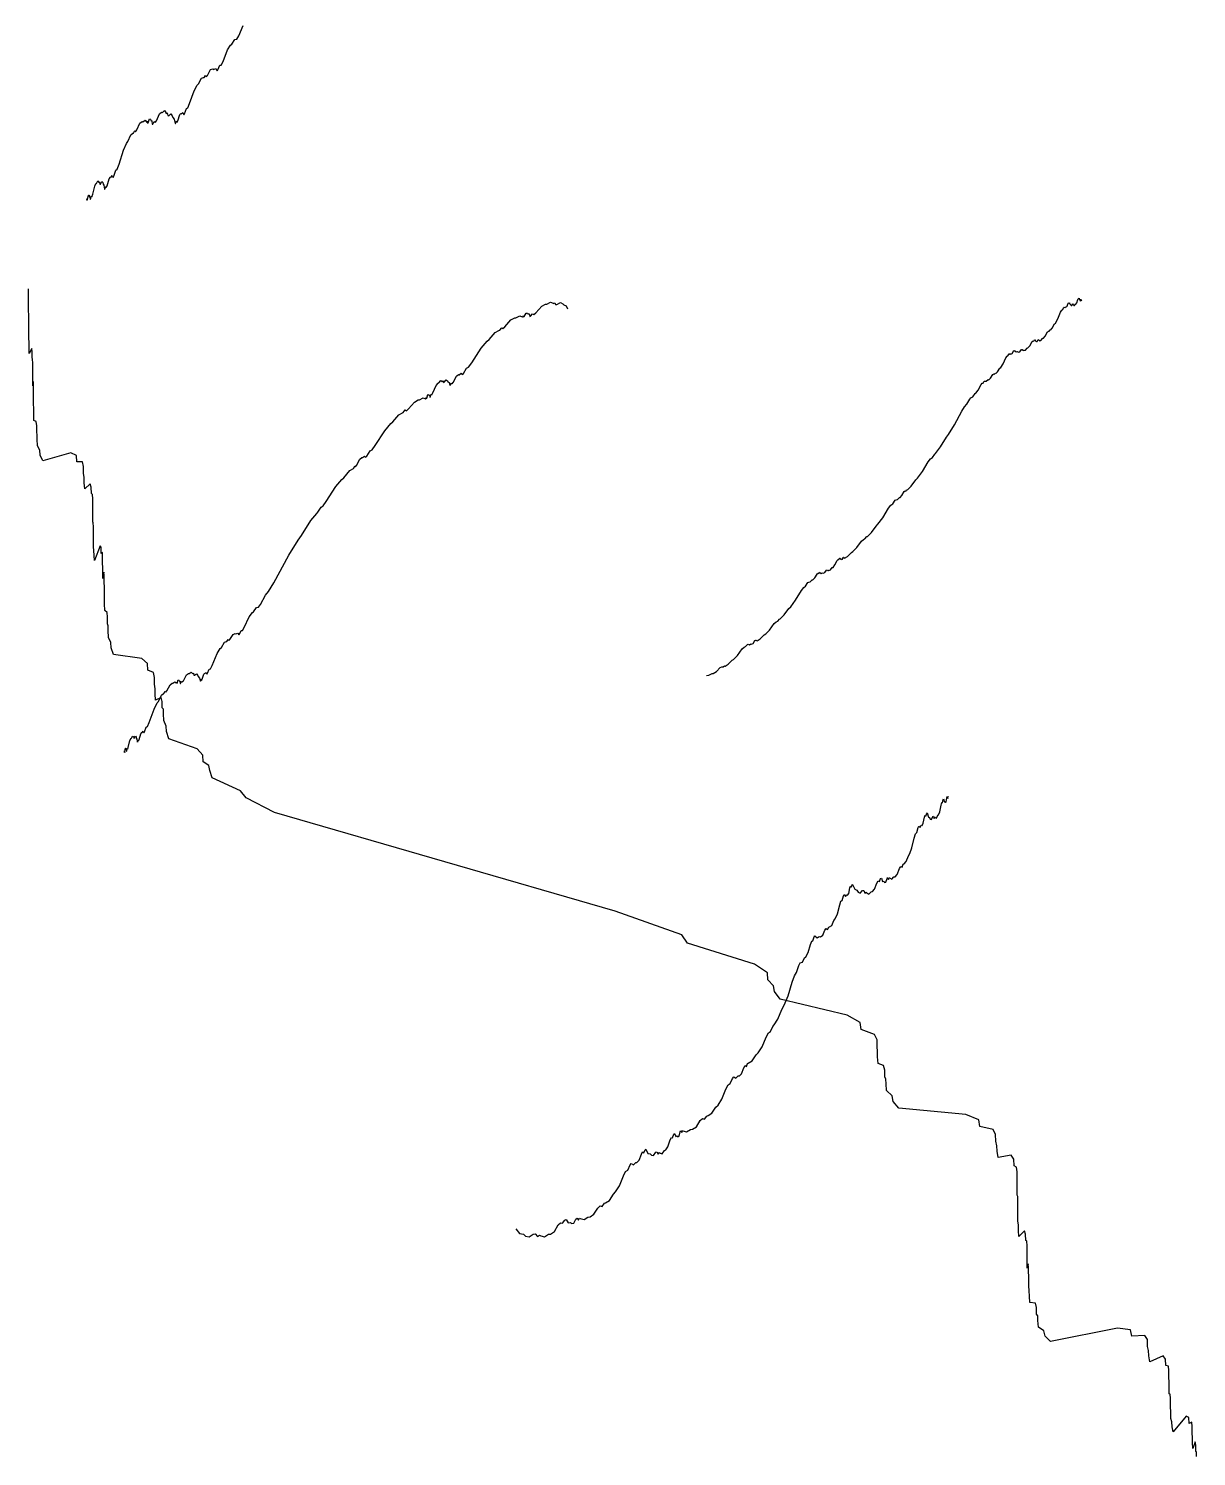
# Model space of a CAD drawing. Header units: metres. Extents: x 0 to 1, y 0 to 1.
# Drawn here: x 0.0195 to 0.199, y 0.2811 to 0.5005 of the extents above; entities that cross this region are included whole.
import ezdxf

# ---------------------------------------------------------------- set-up
doc = ezdxf.new("R2010")
doc.units = ezdxf.units.M

msp = doc.modelspace()

# ---------------------------------------------------------------- linework, layer by layer
at = {"layer": '2', "color": 0}
for p, q in [((0.051818, 0.499428), (0.052497, 0.501015)), ((0.050741, 0.498135), (0.051207, 0.498883)), ((0.051207, 0.498883), (0.051526, 0.498927)), ((0.051526, 0.498927), (0.051818, 0.499428)), ((0.049396, 0.495505), (0.050074, 0.49726)), ((0.050074, 0.49726), (0.05054, 0.497996)), ((0.05054, 0.497996), (0.050741, 0.498135)), ((0.047023, 0.493338), (0.047489, 0.494235)), ((0.047489, 0.494235), (0.047809, 0.494382)), ((0.047809, 0.494382), (0.047946, 0.494269)), ((0.047946, 0.494269), (0.048266, 0.494428)), ((0.048266, 0.494428), (0.048486, 0.494068)), ((0.048486, 0.494068), (0.048612, 0.494194)), ((0.048612, 0.494194), (0.048904, 0.494909)), ((0.048904, 0.494909), (0.049104, 0.494932)), ((0.049104, 0.494932), (0.049396, 0.495505)), ((0.044946, 0.490959), (0.045412, 0.491831)), ((0.045412, 0.491831), (0.045613, 0.492029)), ((0.045613, 0.492029), (0.046078, 0.492913)), ((0.046078, 0.492913), (0.046398, 0.49305)), ((0.046398, 0.49305), (0.046485, 0.493018)), ((0.046485, 0.493018), (0.046685, 0.493364)), ((0.046685, 0.493364), (0.046823, 0.493134)), ((0.046823, 0.493134), (0.047023, 0.493338)), ((0.044268, 0.489006), (0.044946, 0.490959)), ((0.039153, 0.486367), (0.039619, 0.487441)), ((0.039619, 0.487441), (0.039939, 0.487709)), ((0.039939, 0.487709), (0.040076, 0.487648)), ((0.040076, 0.487648), (0.040396, 0.487928)), ((0.040396, 0.487928), (0.040616, 0.487651)), ((0.040616, 0.487651), (0.040675, 0.487507)), ((0.040675, 0.487507), (0.040813, 0.487594)), ((0.040813, 0.487594), (0.040907, 0.487185)), ((0.041045, 0.48713), (0.041365, 0.487423)), ((0.041365, 0.487423), (0.041585, 0.487156)), ((0.042441, 0.486348), (0.042733, 0.487316)), ((0.042733, 0.487316), (0.042933, 0.487513)), ((0.042933, 0.487513), (0.04302, 0.487421)), ((0.04302, 0.487421), (0.04322, 0.487628)), ((0.04322, 0.487628), (0.043358, 0.487302)), ((0.043358, 0.487302), (0.043483, 0.487465)), ((0.043483, 0.487465), (0.043775, 0.488266)), ((0.043775, 0.488266), (0.043976, 0.488347)), ((0.043976, 0.488347), (0.044268, 0.489006)), ((0.036167, 0.484964), (0.036633, 0.486022)), ((0.036633, 0.486022), (0.036953, 0.48628)), ((0.036953, 0.48628), (0.03709, 0.486214)), ((0.03709, 0.486214), (0.03741, 0.486483)), ((0.03741, 0.486483), (0.03763, 0.486199)), ((0.03763, 0.486199), (0.037667, 0.48611)), ((0.037667, 0.48611), (0.037753, 0.486324)), ((0.037753, 0.486324), (0.037812, 0.486003)), ((0.037812, 0.486003), (0.037899, 0.486075)), ((0.037899, 0.486075), (0.038099, 0.486666)), ((0.038099, 0.486666), (0.038237, 0.486602)), ((0.038237, 0.486602), (0.038296, 0.486398)), ((0.038296, 0.486398), (0.038434, 0.486346)), ((0.038434, 0.486346), (0.038528, 0.485842)), ((0.038528, 0.485842), (0.038614, 0.485842)), ((0.038614, 0.485842), (0.038815, 0.486265)), ((0.038815, 0.486265), (0.038953, 0.486086)), ((0.038953, 0.486086), (0.039153, 0.486367)), ((0.040907, 0.487185), (0.041045, 0.48713)), ((0.041585, 0.487156), (0.041679, 0.486864)), ((0.041679, 0.486864), (0.041899, 0.486609)), ((0.041899, 0.486609), (0.042049, 0.485964)), ((0.042049, 0.485964), (0.042104, 0.485945)), ((0.042104, 0.485945), (0.042229, 0.486322)), ((0.042229, 0.486322), (0.042315, 0.486113)), ((0.042315, 0.486113), (0.042441, 0.486348)), ((0.03409, 0.481868), (0.034556, 0.482901)), ((0.034556, 0.482901), (0.034756, 0.483169)), ((0.034756, 0.483169), (0.035222, 0.484213)), ((0.035222, 0.484213), (0.035542, 0.484461)), ((0.035542, 0.484461), (0.035628, 0.484458)), ((0.035628, 0.484458), (0.035829, 0.484874)), ((0.035829, 0.484874), (0.035966, 0.484691)), ((0.035966, 0.484691), (0.036167, 0.484964)), ((0.033412, 0.479681), (0.03409, 0.481868)), ((0.032627, 0.47787), (0.032919, 0.478772)), ((0.032919, 0.478772), (0.03312, 0.478922)), ((0.03312, 0.478922), (0.033412, 0.479681)), ((0.029378, 0.475071), (0.02967, 0.476339)), ((0.02967, 0.476339), (0.029871, 0.476741)), ((0.029871, 0.476741), (0.029957, 0.476737)), ((0.029957, 0.476737), (0.030157, 0.47715)), ((0.030157, 0.47715), (0.030295, 0.476965)), ((0.030295, 0.476965), (0.030332, 0.476845)), ((0.030332, 0.476845), (0.030418, 0.476989)), ((0.030418, 0.476989), (0.030478, 0.476619)), ((0.030478, 0.476619), (0.030564, 0.476621)), ((0.030564, 0.476621), (0.030764, 0.477048)), ((0.030764, 0.477048), (0.030902, 0.476872)), ((0.030902, 0.476872), (0.030961, 0.47662)), ((0.030961, 0.47662), (0.031099, 0.476456)), ((0.031099, 0.476456), (0.031193, 0.475874)), ((0.031247, 0.475874), (0.031373, 0.476294)), ((0.031373, 0.476294), (0.031459, 0.476114)), ((0.031459, 0.476114), (0.031585, 0.476393)), ((0.031585, 0.476393), (0.031877, 0.477462)), ((0.031877, 0.477462), (0.032077, 0.477728)), ((0.032077, 0.477728), (0.032164, 0.477665)), ((0.032164, 0.477665), (0.032364, 0.477942)), ((0.032364, 0.477942), (0.032502, 0.477664)), ((0.032502, 0.477664), (0.032627, 0.47787)), ((0.028424, 0.474269), (0.028447, 0.474195)), ((0.028447, 0.474195), (0.028501, 0.474446)), ((0.028501, 0.474446), (0.028538, 0.474149)), ((0.028538, 0.474149), (0.028592, 0.474258)), ((0.028592, 0.474258), (0.028718, 0.474931)), ((0.028718, 0.474931), (0.028804, 0.474925)), ((0.028804, 0.474925), (0.028841, 0.474746)), ((0.028841, 0.474746), (0.028927, 0.474752)), ((0.028927, 0.474752), (0.028987, 0.474287)), ((0.028987, 0.474287), (0.029041, 0.474323)), ((0.029041, 0.474323), (0.029166, 0.474829)), ((0.029166, 0.474829), (0.029253, 0.474707)), ((0.029253, 0.474707), (0.029378, 0.475071)), ((0.031193, 0.475874), (0.031247, 0.475874)), ((0.01951, 0.459521), (0.01951, 0.460565)), ((0.019513, 0.458769), (0.01951, 0.459521)), ((0.019513, 0.457953), (0.019513, 0.458769)), ((0.180594, 0.458399), (0.180764, 0.45893)), ((0.180764, 0.45893), (0.18083, 0.459018)), ((0.18083, 0.459018), (0.180884, 0.458948)), ((0.180884, 0.458948), (0.18095, 0.459107)), ((0.18095, 0.459107), (0.180976, 0.459049)), ((0.180976, 0.459049), (0.18102, 0.458849)), ((0.18102, 0.458849), (0.181073, 0.458846)), ((0.181073, 0.458846), (0.181094, 0.458724)), ((0.181094, 0.458724), (0.181148, 0.458721)), ((0.181148, 0.458721), (0.181214, 0.458962)), ((0.181214, 0.458962), (0.18124, 0.458936)), ((0.18124, 0.458936), (0.181261, 0.458775)), ((0.181261, 0.458775), (0.181287, 0.45882)), ((0.181287, 0.45882), (0.181297, 0.458718)), ((0.019516, 0.456955), (0.019513, 0.457953)), ((0.019546, 0.456766), (0.019516, 0.456955)), ((0.019552, 0.45606), (0.019546, 0.456766)), ((0.095667, 0.456283), (0.095976, 0.456816)), ((0.095976, 0.456816), (0.096171, 0.456805)), ((0.096171, 0.456805), (0.096237, 0.456701)), ((0.096237, 0.456701), (0.096433, 0.456679)), ((0.096433, 0.456679), (0.096556, 0.456318)), ((0.09666, 0.456349), (0.09697, 0.456726)), ((0.09697, 0.456726), (0.097165, 0.456616)), ((0.097165, 0.456616), (0.097474, 0.456869)), ((0.097474, 0.456869), (0.098392, 0.457903)), ((0.098392, 0.457903), (0.09897, 0.458208)), ((0.09897, 0.458208), (0.099165, 0.458211)), ((0.099165, 0.458211), (0.099743, 0.458505)), ((0.099743, 0.458505), (0.100107, 0.458343)), ((0.100107, 0.458343), (0.100173, 0.458288)), ((0.100173, 0.458288), (0.100369, 0.45841)), ((0.100369, 0.45841), (0.100492, 0.45814)), ((0.100492, 0.45814), (0.100687, 0.458138)), ((0.100687, 0.458138), (0.101265, 0.458419)), ((0.101265, 0.458419), (0.101629, 0.458249)), ((0.101629, 0.458249), (0.101752, 0.458091)), ((0.101752, 0.458091), (0.102117, 0.45791)), ((0.102117, 0.45791), (0.102347, 0.457449)), ((0.177682, 0.455924), (0.178119, 0.456964)), ((0.178119, 0.456964), (0.178289, 0.457249)), ((0.178289, 0.457249), (0.178427, 0.45734)), ((0.178427, 0.45734), (0.178597, 0.457697)), ((0.178597, 0.457697), (0.178663, 0.457716)), ((0.178663, 0.457716), (0.178775, 0.457645)), ((0.178775, 0.457645), (0.178912, 0.457803)), ((0.178912, 0.457803), (0.178966, 0.457744)), ((0.178966, 0.457744), (0.179104, 0.457901)), ((0.179104, 0.457901), (0.179274, 0.45834)), ((0.179274, 0.45834), (0.179341, 0.458391)), ((0.179341, 0.458391), (0.179394, 0.458292)), ((0.179394, 0.458292), (0.179461, 0.458415)), ((0.179461, 0.458415), (0.179486, 0.458343)), ((0.179486, 0.458343), (0.179577, 0.458137)), ((0.179577, 0.458137), (0.179688, 0.458128)), ((0.179688, 0.458128), (0.179732, 0.458004)), ((0.179732, 0.458004), (0.179843, 0.457994)), ((0.179843, 0.457994), (0.179981, 0.458227)), ((0.179981, 0.458227), (0.180035, 0.458198)), ((0.180035, 0.458198), (0.180078, 0.458034)), ((0.180078, 0.458034), (0.180132, 0.458077)), ((0.180132, 0.458077), (0.180153, 0.457973)), ((0.180153, 0.457973), (0.180264, 0.457963)), ((0.180264, 0.457963), (0.180402, 0.458196)), ((0.180402, 0.458196), (0.180456, 0.458166)), ((0.180456, 0.458166), (0.180594, 0.458399)), ((0.019552, 0.455053), (0.019552, 0.45606)), ((0.019558, 0.454746), (0.019552, 0.455053)), ((0.019559, 0.454017), (0.019558, 0.454746)), ((0.091909, 0.454177), (0.092219, 0.454559)), ((0.092219, 0.454559), (0.092414, 0.454452)), ((0.092414, 0.454452), (0.092723, 0.454711)), ((0.092723, 0.454711), (0.093641, 0.455763)), ((0.093641, 0.455763), (0.094219, 0.456078)), ((0.094219, 0.456078), (0.094414, 0.456085)), ((0.094414, 0.456085), (0.094992, 0.45639)), ((0.094992, 0.45639), (0.095356, 0.456235)), ((0.095356, 0.456235), (0.095392, 0.456209)), ((0.095392, 0.456209), (0.095496, 0.456416)), ((0.095496, 0.456416), (0.095562, 0.456199)), ((0.095562, 0.456199), (0.095667, 0.456283)), ((0.096556, 0.456318), (0.09666, 0.456349)), ((0.176551, 0.454184), (0.176837, 0.454507)), ((0.176837, 0.454507), (0.177191, 0.45515)), ((0.177191, 0.45515), (0.177329, 0.455281)), ((0.177329, 0.455281), (0.177682, 0.455924)), ((0.019562, 0.452979), (0.019559, 0.454017)), ((0.019592, 0.452309), (0.019562, 0.452979)), ((0.019598, 0.451509), (0.019592, 0.452309)), ((0.089083, 0.451416), (0.09, 0.452491)), ((0.09, 0.452491), (0.090309, 0.452755)), ((0.090309, 0.452755), (0.091226, 0.45382)), ((0.091226, 0.45382), (0.091805, 0.454144)), ((0.091805, 0.454144), (0.091909, 0.454177)), ((0.173382, 0.45178), (0.173735, 0.452425)), ((0.173735, 0.452425), (0.173873, 0.452556)), ((0.173873, 0.452556), (0.173984, 0.452522)), ((0.173984, 0.452522), (0.174122, 0.452725)), ((0.174122, 0.452725), (0.174176, 0.452684)), ((0.174176, 0.452684), (0.174266, 0.452512)), ((0.174266, 0.452512), (0.174378, 0.452545)), ((0.174378, 0.452545), (0.174421, 0.452438)), ((0.174421, 0.452438), (0.174533, 0.45247)), ((0.174533, 0.45247), (0.17467, 0.452755)), ((0.17467, 0.452755), (0.174724, 0.452746)), ((0.174724, 0.452746), (0.174768, 0.452598)), ((0.174768, 0.452598), (0.174821, 0.452661)), ((0.174821, 0.452661), (0.174842, 0.452566)), ((0.174842, 0.452566), (0.175074, 0.452629)), ((0.175074, 0.452629), (0.17536, 0.452952)), ((0.17536, 0.452952), (0.175471, 0.452958)), ((0.175471, 0.452958), (0.175757, 0.453281)), ((0.175757, 0.453281), (0.176111, 0.453926)), ((0.176111, 0.453926), (0.176248, 0.454057)), ((0.176248, 0.454057), (0.17636, 0.454022)), ((0.17636, 0.454022), (0.176498, 0.454225)), ((0.176498, 0.454225), (0.176551, 0.454184)), ((0.019628, 0.450592), (0.019598, 0.451509)), ((0.019989, 0.451382), (0.019628, 0.450592)), ((0.020059, 0.450868), (0.019989, 0.451382)), ((0.020065, 0.449877), (0.020059, 0.450868)), ((0.087628, 0.449159), (0.089083, 0.451416)), ((0.169279, 0.449009), (0.169715, 0.449943)), ((0.169715, 0.449943), (0.169886, 0.450187)), ((0.169886, 0.450187), (0.170023, 0.450245)), ((0.170023, 0.450245), (0.170194, 0.450561)), ((0.170194, 0.450561), (0.17026, 0.450564)), ((0.17026, 0.450564), (0.170372, 0.450466)), ((0.170372, 0.450466), (0.170509, 0.45059)), ((0.170509, 0.45059), (0.170563, 0.450518)), ((0.170563, 0.450518), (0.170701, 0.450641)), ((0.170701, 0.450641), (0.170871, 0.451039)), ((0.170871, 0.451039), (0.170937, 0.451074)), ((0.170937, 0.451074), (0.170991, 0.450962)), ((0.170991, 0.450962), (0.171057, 0.451069)), ((0.171057, 0.451069), (0.171083, 0.450991)), ((0.171083, 0.450991), (0.171271, 0.450844)), ((0.171271, 0.450844), (0.171502, 0.450909)), ((0.171502, 0.450909), (0.171592, 0.450814)), ((0.171592, 0.450814), (0.171824, 0.450878)), ((0.171824, 0.450878), (0.17211, 0.451203)), ((0.17211, 0.451203), (0.172221, 0.451209)), ((0.172221, 0.451209), (0.172312, 0.451074)), ((0.172312, 0.451074), (0.172423, 0.451152)), ((0.172423, 0.451152), (0.172467, 0.451063)), ((0.172467, 0.451063), (0.172698, 0.451127)), ((0.172698, 0.451127), (0.172984, 0.45145)), ((0.172984, 0.45145), (0.173096, 0.451457)), ((0.173096, 0.451457), (0.173382, 0.45178)), ((0.020136, 0.449762), (0.020065, 0.449877)), ((0.02015, 0.449071), (0.020136, 0.449762)), ((0.020151, 0.448032), (0.02015, 0.449071)), ((0.020157, 0.447352), (0.020151, 0.448032)), ((0.086336, 0.447554), (0.086827, 0.448343)), ((0.086827, 0.448343), (0.087137, 0.448493)), ((0.087137, 0.448493), (0.087628, 0.449159)), ((0.168148, 0.447543), (0.168434, 0.447796)), ((0.168434, 0.447796), (0.168788, 0.448354)), ((0.168788, 0.448354), (0.168925, 0.448451)), ((0.168925, 0.448451), (0.169279, 0.449009)), ((0.020158, 0.446549), (0.020157, 0.447352)), ((0.020164, 0.445623), (0.020158, 0.446549)), ((0.020234, 0.446288), (0.020164, 0.445623)), ((0.020248, 0.44575), (0.020234, 0.446288)), ((0.02025, 0.444756), (0.020248, 0.44575)), ((0.081659, 0.444535), (0.08215, 0.445679)), ((0.08215, 0.445679), (0.08246, 0.446054)), ((0.08246, 0.446054), (0.082564, 0.44608)), ((0.082564, 0.44608), (0.082874, 0.446444)), ((0.082874, 0.446444), (0.083069, 0.446326)), ((0.083069, 0.446326), (0.083105, 0.446279)), ((0.083105, 0.446279), (0.083209, 0.446425)), ((0.083209, 0.446425), (0.083275, 0.446169)), ((0.083275, 0.446169), (0.083379, 0.446191)), ((0.083379, 0.446191), (0.083689, 0.446541)), ((0.083689, 0.446541), (0.083884, 0.446415)), ((0.083884, 0.446415), (0.08395, 0.446272)), ((0.08395, 0.446272), (0.084145, 0.446135)), ((0.084145, 0.446135), (0.084268, 0.445702)), ((0.084268, 0.445702), (0.084324, 0.445723)), ((0.084324, 0.445723), (0.08449, 0.446069)), ((0.08449, 0.446069), (0.084595, 0.44594)), ((0.084595, 0.44594), (0.08476, 0.446163)), ((0.08476, 0.446163), (0.085252, 0.447109)), ((0.085252, 0.447109), (0.085561, 0.447358)), ((0.085561, 0.447358), (0.085666, 0.447342)), ((0.085666, 0.447342), (0.085975, 0.447581)), ((0.085975, 0.447581), (0.08617, 0.447384)), ((0.08617, 0.447384), (0.086336, 0.447554)), ((0.165458, 0.444992), (0.165894, 0.445833)), ((0.165894, 0.445833), (0.166065, 0.446041)), ((0.166065, 0.446041), (0.166202, 0.446069)), ((0.166202, 0.446069), (0.166373, 0.446349)), ((0.166373, 0.446349), (0.166439, 0.446338)), ((0.166439, 0.446338), (0.166671, 0.446345)), ((0.166671, 0.446345), (0.166957, 0.446599)), ((0.166957, 0.446599), (0.167068, 0.446578)), ((0.167068, 0.446578), (0.167354, 0.446832)), ((0.167354, 0.446832), (0.167707, 0.447391)), ((0.167707, 0.447391), (0.167845, 0.447488)), ((0.167845, 0.447488), (0.167957, 0.447427)), ((0.167957, 0.447427), (0.168095, 0.447597)), ((0.168095, 0.447597), (0.168148, 0.447543)), ((0.020263, 0.444617), (0.02025, 0.444756)), ((0.020266, 0.443921), (0.020263, 0.444617)), ((0.020269, 0.442877), (0.020266, 0.443921)), ((0.078809, 0.443148), (0.079387, 0.443472)), ((0.079387, 0.443472), (0.079582, 0.443482)), ((0.079582, 0.443482), (0.080161, 0.443796)), ((0.080161, 0.443796), (0.080525, 0.443646)), ((0.080525, 0.443646), (0.080544, 0.443624)), ((0.080544, 0.443624), (0.0806, 0.443844)), ((0.0806, 0.443844), (0.080635, 0.443635)), ((0.080635, 0.443635), (0.080691, 0.443732)), ((0.080691, 0.443732), (0.080857, 0.444302)), ((0.080857, 0.444302), (0.080961, 0.444314)), ((0.080961, 0.444314), (0.080997, 0.444218)), ((0.080997, 0.444218), (0.081101, 0.44422)), ((0.081101, 0.44422), (0.081167, 0.443874)), ((0.081167, 0.443874), (0.081223, 0.443917)), ((0.081223, 0.443917), (0.081389, 0.444331)), ((0.081389, 0.444331), (0.081493, 0.444244)), ((0.081493, 0.444244), (0.081659, 0.444535)), ((0.16372, 0.442831), (0.164157, 0.443591)), ((0.164157, 0.443591), (0.164327, 0.443767)), ((0.164327, 0.443767), (0.164613, 0.443959)), ((0.164613, 0.443959), (0.164967, 0.444442)), ((0.164967, 0.444442), (0.165104, 0.44451)), ((0.165104, 0.44451), (0.165458, 0.444992)), ((0.020299, 0.442129), (0.020269, 0.442877)), ((0.020305, 0.441313), (0.020299, 0.442129)), ((0.020334, 0.440319), (0.020305, 0.441313)), ((0.075478, 0.44009), (0.076395, 0.441169)), ((0.076395, 0.441169), (0.076973, 0.441502)), ((0.076973, 0.441502), (0.077078, 0.441536)), ((0.077078, 0.441536), (0.077387, 0.441923)), ((0.077387, 0.441923), (0.077582, 0.441819)), ((0.077582, 0.441819), (0.077892, 0.442083)), ((0.077892, 0.442083), (0.078809, 0.443148)), ((0.16181, 0.439656), (0.16293, 0.441728)), ((0.16293, 0.441728), (0.163367, 0.442415)), ((0.163367, 0.442415), (0.16372, 0.442831)), ((0.020695, 0.440168), (0.020334, 0.440319)), ((0.020766, 0.43947), (0.020695, 0.440168)), ((0.020772, 0.438463), (0.020766, 0.43947)), ((0.074251, 0.438733), (0.075168, 0.439822)), ((0.075168, 0.439822), (0.075478, 0.44009)), ((0.160904, 0.438178), (0.16181, 0.439656)), ((0.020843, 0.438164), (0.020772, 0.438463)), ((0.020857, 0.437437), (0.020843, 0.438164)), ((0.020887, 0.436402), (0.020857, 0.437437)), ((0.072797, 0.436455), (0.074251, 0.438733)), ((0.159644, 0.436243), (0.16055, 0.437722)), ((0.16055, 0.437722), (0.160904, 0.438178)), ((0.021248, 0.435771), (0.020887, 0.436402)), ((0.021319, 0.434979), (0.021248, 0.435771)), ((0.02168, 0.434101), (0.021319, 0.434979)), ((0.026027, 0.435361), (0.02168, 0.434101)), ((0.02688, 0.43494), (0.026027, 0.435361)), ((0.026951, 0.433956), (0.02688, 0.43494)), ((0.07042, 0.434369), (0.07073, 0.434622)), ((0.07073, 0.434622), (0.070834, 0.434608)), ((0.070834, 0.434608), (0.071144, 0.434851)), ((0.071144, 0.434851), (0.071339, 0.434657)), ((0.071339, 0.434657), (0.071505, 0.43483)), ((0.071505, 0.43483), (0.071996, 0.435627)), ((0.071996, 0.435627), (0.072306, 0.435781)), ((0.072306, 0.435781), (0.072797, 0.436455)), ((0.158133, 0.434402), (0.158419, 0.434631)), ((0.158419, 0.434631), (0.158772, 0.435159)), ((0.158772, 0.435159), (0.15891, 0.435245)), ((0.15891, 0.435245), (0.159644, 0.436243)), ((0.027805, 0.433934), (0.026951, 0.433956)), ((0.027973, 0.433261), (0.027805, 0.433934)), ((0.027978, 0.432224), (0.027973, 0.433261)), ((0.067942, 0.431518), (0.068859, 0.432607)), ((0.068859, 0.432607), (0.069437, 0.432947)), ((0.069437, 0.432947), (0.069493, 0.432968)), ((0.069493, 0.432968), (0.069659, 0.433317)), ((0.069659, 0.433317), (0.069763, 0.43319)), ((0.069763, 0.43319), (0.069929, 0.433416)), ((0.069929, 0.433416), (0.07042, 0.434369)), ((0.156139, 0.431467), (0.156873, 0.432466)), ((0.156873, 0.432466), (0.15778, 0.433945)), ((0.15778, 0.433945), (0.158133, 0.434402)), ((0.028049, 0.43155), (0.027978, 0.432224)), ((0.028063, 0.43075), (0.028049, 0.43155)), ((0.028134, 0.429831), (0.028063, 0.43075)), ((0.028988, 0.430588), (0.028134, 0.429831)), ((0.029156, 0.430068), (0.028988, 0.430588)), ((0.06526, 0.42785), (0.066715, 0.430146)), ((0.066715, 0.430146), (0.067632, 0.431246)), ((0.067632, 0.431246), (0.067942, 0.431518)), ((0.154526, 0.429589), (0.15512, 0.430199)), ((0.15512, 0.430199), (0.155853, 0.431198)), ((0.155853, 0.431198), (0.156139, 0.431467)), ((0.029169, 0.429076), (0.029156, 0.430068)), ((0.029337, 0.428955), (0.029169, 0.429076)), ((0.02937, 0.428263), (0.029337, 0.428955)), ((0.029371, 0.427219), (0.02937, 0.428263)), ((0.152325, 0.427518), (0.152679, 0.428047)), ((0.152679, 0.428047), (0.152817, 0.428133)), ((0.152817, 0.428133), (0.153048, 0.428174)), ((0.153048, 0.428174), (0.153334, 0.42847)), ((0.153334, 0.42847), (0.153446, 0.428466)), ((0.153446, 0.428466), (0.153732, 0.428761)), ((0.153732, 0.428761), (0.154085, 0.429372)), ((0.154085, 0.429372), (0.154223, 0.42949)), ((0.154223, 0.42949), (0.154334, 0.429445)), ((0.154334, 0.429445), (0.154472, 0.429635)), ((0.154472, 0.429635), (0.154526, 0.429589)), ((0.029376, 0.426478), (0.029371, 0.427219)), ((0.029378, 0.425664), (0.029376, 0.426478)), ((0.062886, 0.424927), (0.063803, 0.426036)), ((0.063803, 0.426036), (0.063969, 0.426211)), ((0.063969, 0.426211), (0.06446, 0.427013)), ((0.06446, 0.427013), (0.064769, 0.427171)), ((0.064769, 0.427171), (0.06526, 0.42785)), ((0.15078, 0.425352), (0.151686, 0.426832)), ((0.151686, 0.426832), (0.152039, 0.427289)), ((0.152039, 0.427289), (0.152325, 0.427518)), ((0.029383, 0.424677), (0.029378, 0.425664)), ((0.029454, 0.424611), (0.029383, 0.424677)), ((0.029468, 0.423929), (0.029454, 0.424611)), ((0.029469, 0.422924), (0.029468, 0.423929)), ((0.061431, 0.422618), (0.062886, 0.424927)), ((0.149026, 0.423084), (0.14976, 0.424084)), ((0.14976, 0.424084), (0.150046, 0.424353)), ((0.150046, 0.424353), (0.15078, 0.425352)), ((0.029483, 0.422641), (0.029469, 0.422924)), ((0.029486, 0.421917), (0.029483, 0.422641)), ((0.029492, 0.42089), (0.029486, 0.421917)), ((0.059485, 0.419615), (0.06094, 0.421935)), ((0.06094, 0.421935), (0.061431, 0.422618)), ((0.146784, 0.42077), (0.147517, 0.421771)), ((0.147517, 0.421771), (0.147803, 0.42204)), ((0.147803, 0.42204), (0.148035, 0.422119)), ((0.148035, 0.422119), (0.148321, 0.42246)), ((0.148321, 0.42246), (0.148432, 0.422473)), ((0.148432, 0.422473), (0.149026, 0.423084)), ((0.029563, 0.420343), (0.029492, 0.42089)), ((0.029577, 0.419568), (0.029563, 0.420343)), ((0.029648, 0.418775), (0.029577, 0.419568)), ((0.030501, 0.421055), (0.029648, 0.418775)), ((0.030669, 0.420835), (0.030501, 0.421055)), ((0.030683, 0.419868), (0.030669, 0.420835)), ((0.030851, 0.420046), (0.030683, 0.419868)), ((0.030884, 0.419412), (0.030851, 0.420046)), ((0.030885, 0.418376), (0.030884, 0.419412)), ((0.057178, 0.415384), (0.059485, 0.419615)), ((0.144026, 0.418946), (0.144164, 0.419172)), ((0.144164, 0.419172), (0.144217, 0.41914)), ((0.144574, 0.418986), (0.144712, 0.419294)), ((0.144712, 0.419294), (0.144766, 0.419293)), ((0.144766, 0.419293), (0.144809, 0.419153)), ((0.144809, 0.419153), (0.144863, 0.419225)), ((0.144863, 0.419225), (0.144884, 0.419133)), ((0.144884, 0.419133), (0.145364, 0.41943)), ((0.145364, 0.41943), (0.145958, 0.420041)), ((0.145958, 0.420041), (0.14619, 0.420159)), ((0.14619, 0.420159), (0.146784, 0.42077)), ((0.030899, 0.417719), (0.030885, 0.418376)), ((0.030901, 0.416922), (0.030899, 0.417719)), ((0.031083, 0.416977), (0.030915, 0.416019)), ((0.031116, 0.416497), (0.031083, 0.416977)), ((0.140933, 0.416787), (0.141071, 0.416977)), ((0.141071, 0.416977), (0.141125, 0.416931)), ((0.141866, 0.416942), (0.142152, 0.417314)), ((0.142152, 0.417314), (0.142263, 0.417339)), ((0.142263, 0.417339), (0.142353, 0.417219)), ((0.142353, 0.417219), (0.142465, 0.417316)), ((0.142465, 0.417316), (0.142508, 0.417234)), ((0.142508, 0.417234), (0.14274, 0.417336)), ((0.14274, 0.417336), (0.143026, 0.417708)), ((0.143026, 0.417708), (0.143137, 0.417733)), ((0.143137, 0.417733), (0.143423, 0.418104)), ((0.143423, 0.418104), (0.143777, 0.418807)), ((0.143777, 0.418807), (0.143914, 0.418962)), ((0.143914, 0.418962), (0.144026, 0.418946)), ((0.144217, 0.41914), (0.144308, 0.418984)), ((0.144308, 0.418984), (0.144419, 0.419035)), ((0.144419, 0.419035), (0.144463, 0.418935)), ((0.144463, 0.418935), (0.144574, 0.418986)), ((0.030915, 0.416019), (0.030901, 0.416922)), ((0.031119, 0.415508), (0.031116, 0.416497)), ((0.031152, 0.415427), (0.031119, 0.415508)), ((0.031158, 0.414742), (0.031152, 0.415427)), ((0.056399, 0.414052), (0.057178, 0.415384)), ((0.138639, 0.414629), (0.138925, 0.414859)), ((0.138925, 0.414859), (0.139278, 0.415388)), ((0.139278, 0.415388), (0.139416, 0.415474)), ((0.139416, 0.415474), (0.139647, 0.415515)), ((0.139647, 0.415515), (0.139933, 0.415812)), ((0.139933, 0.415812), (0.140045, 0.415807)), ((0.140045, 0.415807), (0.140331, 0.416103)), ((0.140331, 0.416103), (0.140684, 0.416714)), ((0.140684, 0.416714), (0.140822, 0.416832)), ((0.140822, 0.416832), (0.140933, 0.416787)), ((0.141125, 0.416931), (0.141312, 0.416816)), ((0.141312, 0.416816), (0.141544, 0.416919)), ((0.141544, 0.416919), (0.141634, 0.416839)), ((0.141634, 0.416839), (0.141866, 0.416942)), ((0.031161, 0.413697), (0.031158, 0.414742)), ((0.03119, 0.412936), (0.031161, 0.413697)), ((0.031196, 0.412118), (0.03119, 0.412936)), ((0.055129, 0.412026), (0.055908, 0.413482)), ((0.055908, 0.413482), (0.056399, 0.414052)), ((0.136645, 0.411692), (0.137379, 0.412692)), ((0.137379, 0.412692), (0.138285, 0.414172)), ((0.138285, 0.414172), (0.138639, 0.414629)), ((0.031226, 0.411111), (0.031196, 0.412118)), ((0.031587, 0.410808), (0.031226, 0.411111)), ((0.031658, 0.41008), (0.031587, 0.410808)), ((0.053408, 0.41011), (0.053899, 0.410779)), ((0.053899, 0.410779), (0.054065, 0.410905)), ((0.054065, 0.410905), (0.054556, 0.411563)), ((0.054556, 0.411563), (0.054866, 0.411631)), ((0.054866, 0.411631), (0.055129, 0.412026)), ((0.135031, 0.409811), (0.135625, 0.410422)), ((0.135625, 0.410422), (0.136359, 0.411422)), ((0.136359, 0.411422), (0.136645, 0.411692)), ((0.031664, 0.40907), (0.031658, 0.41008)), ((0.031735, 0.408741), (0.031664, 0.40907)), ((0.031749, 0.408008), (0.031735, 0.408741)), ((0.052366, 0.408049), (0.052629, 0.408497)), ((0.052629, 0.408497), (0.053408, 0.41011)), ((0.133383, 0.408107), (0.134116, 0.409107)), ((0.134116, 0.409107), (0.134402, 0.409378)), ((0.134402, 0.409378), (0.134634, 0.409456)), ((0.134634, 0.409456), (0.13492, 0.409798)), ((0.13492, 0.409798), (0.135031, 0.409811)), ((0.031779, 0.406961), (0.031749, 0.408008)), ((0.03214, 0.406177), (0.031779, 0.406961)), ((0.032211, 0.405355), (0.03214, 0.406177)), ((0.049146, 0.405435), (0.049637, 0.406218)), ((0.049637, 0.406218), (0.049947, 0.406365)), ((0.049947, 0.406365), (0.050003, 0.406366)), ((0.050003, 0.406366), (0.050168, 0.406654)), ((0.050168, 0.406654), (0.050273, 0.406487)), ((0.050273, 0.406487), (0.050439, 0.406651)), ((0.050439, 0.406651), (0.05093, 0.407422)), ((0.05093, 0.407422), (0.051239, 0.40756)), ((0.051239, 0.40756), (0.051344, 0.407507)), ((0.051344, 0.407507), (0.051654, 0.407635)), ((0.051654, 0.407635), (0.051849, 0.407368)), ((0.051849, 0.407368), (0.051938, 0.407465)), ((0.051938, 0.407465), (0.052201, 0.408036)), ((0.052201, 0.408036), (0.052366, 0.408049)), ((0.130609, 0.405915), (0.13084, 0.40606)), ((0.13084, 0.40606), (0.131126, 0.406484)), ((0.131126, 0.406484), (0.131238, 0.406529)), ((0.131238, 0.406529), (0.131328, 0.406425)), ((0.131328, 0.406425), (0.131439, 0.406542)), ((0.131439, 0.406542), (0.131483, 0.406468)), ((0.131483, 0.406468), (0.131963, 0.406765)), ((0.131963, 0.406765), (0.132557, 0.407377)), ((0.132557, 0.407377), (0.132789, 0.407495)), ((0.132789, 0.407495), (0.133383, 0.408107)), ((0.032572, 0.404325), (0.032211, 0.405355)), ((0.036918, 0.403749), (0.032572, 0.404325)), ((0.04771, 0.402661), (0.048489, 0.404472)), ((0.048489, 0.404472), (0.04898, 0.405266)), ((0.04898, 0.405266), (0.049146, 0.405435)), ((0.127857, 0.403596), (0.128451, 0.404208)), ((0.128451, 0.404208), (0.129184, 0.40521)), ((0.129184, 0.40521), (0.12947, 0.40548)), ((0.12947, 0.40548), (0.129702, 0.405559)), ((0.129702, 0.405559), (0.129988, 0.405901)), ((0.129988, 0.405901), (0.130099, 0.405914)), ((0.130099, 0.405914), (0.130287, 0.405833)), ((0.130287, 0.405833), (0.130518, 0.405978)), ((0.130518, 0.405978), (0.130609, 0.405915)), ((0.037772, 0.402967), (0.036918, 0.403749)), ((0.037843, 0.401953), (0.037772, 0.402967)), ((0.038697, 0.401571), (0.037843, 0.401953)), ((0.044207, 0.401417), (0.044517, 0.401635)), ((0.044517, 0.401635), (0.044712, 0.401424)), ((0.047018, 0.401452), (0.047281, 0.40209)), ((0.047281, 0.40209), (0.047447, 0.402145)), ((0.047447, 0.402145), (0.04771, 0.402661)), ((0.124736, 0.401437), (0.125217, 0.401735)), ((0.125217, 0.401735), (0.12581, 0.402348)), ((0.12581, 0.402348), (0.126042, 0.402467)), ((0.126042, 0.402467), (0.126229, 0.402423)), ((0.126229, 0.402423), (0.126461, 0.402614)), ((0.126461, 0.402614), (0.126551, 0.402568)), ((0.126551, 0.402568), (0.127032, 0.402865)), ((0.127032, 0.402865), (0.127625, 0.403478)), ((0.127625, 0.403478), (0.127857, 0.403596)), ((0.038864, 0.400827), (0.038697, 0.401571)), ((0.03887, 0.399787), (0.038864, 0.400827)), ((0.038941, 0.399084), (0.03887, 0.399787)), ((0.040758, 0.398773), (0.041249, 0.399703)), ((0.041249, 0.399703), (0.041558, 0.399941)), ((0.041558, 0.399941), (0.041663, 0.399922)), ((0.041663, 0.399922), (0.041972, 0.40015)), ((0.041972, 0.40015), (0.042168, 0.399947)), ((0.042168, 0.399947), (0.042187, 0.399916)), ((0.042187, 0.399916), (0.042242, 0.400109)), ((0.042242, 0.400109), (0.042278, 0.399884)), ((0.042278, 0.399884), (0.042334, 0.399954)), ((0.042334, 0.399954), (0.0425, 0.400446)), ((0.0425, 0.400446), (0.042604, 0.400409)), ((0.042604, 0.400409), (0.042639, 0.400296)), ((0.042639, 0.400296), (0.042744, 0.400249)), ((0.042744, 0.400249), (0.04281, 0.399871)), ((0.04281, 0.399871), (0.042866, 0.399888)), ((0.042866, 0.399888), (0.043032, 0.400224)), ((0.043032, 0.400224), (0.043136, 0.400088)), ((0.043136, 0.400088), (0.043302, 0.4003)), ((0.043302, 0.4003), (0.043793, 0.401212)), ((0.043793, 0.401212), (0.044103, 0.40144)), ((0.044103, 0.40144), (0.044207, 0.401417)), ((0.044712, 0.401424), (0.044747, 0.401361)), ((0.044747, 0.401361), (0.044852, 0.401457)), ((0.044852, 0.401457), (0.044918, 0.40117)), ((0.044918, 0.40117), (0.045022, 0.401143)), ((0.045022, 0.401143), (0.045332, 0.401347)), ((0.045332, 0.401347), (0.045527, 0.401128)), ((0.045527, 0.401128), (0.045593, 0.400954)), ((0.045593, 0.400954), (0.045788, 0.400725)), ((0.045788, 0.400725), (0.045911, 0.400233)), ((0.045911, 0.400233), (0.045941, 0.400237)), ((0.045941, 0.400237), (0.04603, 0.400532)), ((0.04603, 0.400532), (0.046086, 0.400371)), ((0.046086, 0.400371), (0.046174, 0.400544)), ((0.046174, 0.400544), (0.046437, 0.401339)), ((0.046437, 0.401339), (0.046603, 0.401493)), ((0.046603, 0.401493), (0.046659, 0.401445)), ((0.046659, 0.401445), (0.046825, 0.401589)), ((0.046825, 0.401589), (0.04693, 0.401332)), ((0.04693, 0.401332), (0.047018, 0.401452)), ((0.123679, 0.4011), (0.124068, 0.401143)), ((0.124068, 0.401143), (0.124549, 0.401441)), ((0.124549, 0.401441), (0.124736, 0.401437)), ((0.038955, 0.398277), (0.038941, 0.399084)), ((0.039026, 0.397328), (0.038955, 0.398277)), ((0.03988, 0.397725), (0.039026, 0.397328)), ((0.039465, 0.397137), (0.039956, 0.39808)), ((0.040047, 0.397134), (0.03988, 0.397725)), ((0.039956, 0.39808), (0.040266, 0.398327)), ((0.040266, 0.398327), (0.040321, 0.398347)), ((0.040321, 0.398347), (0.040487, 0.398688)), ((0.040487, 0.398688), (0.040592, 0.398555)), ((0.040592, 0.398555), (0.040758, 0.398773)), ((0.038029, 0.393898), (0.038808, 0.395961)), ((0.038808, 0.395961), (0.039299, 0.396915)), ((0.039299, 0.396915), (0.039465, 0.397137)), ((0.040061, 0.396136), (0.040047, 0.397134)), ((0.040229, 0.395945), (0.040061, 0.396136)), ((0.040262, 0.395238), (0.040229, 0.395945)), ((0.040292, 0.394185), (0.040262, 0.395238)), ((0.037337, 0.392464), (0.0376, 0.393188)), ((0.0376, 0.393188), (0.037766, 0.393297)), ((0.037766, 0.393297), (0.038029, 0.393898)), ((0.040653, 0.393323), (0.040292, 0.394185)), ((0.040724, 0.392485), (0.040653, 0.393323)), ((0.034833, 0.390066), (0.035096, 0.391145)), ((0.035096, 0.391145), (0.035261, 0.391478)), ((0.035261, 0.391478), (0.035317, 0.391491)), ((0.035317, 0.391491), (0.035483, 0.391814)), ((0.035483, 0.391814), (0.035588, 0.39167)), ((0.035588, 0.39167), (0.035607, 0.391618)), ((0.035607, 0.391618), (0.035663, 0.39175)), ((0.035663, 0.39175), (0.035698, 0.391485)), ((0.035698, 0.391485), (0.035754, 0.391494)), ((0.035754, 0.391494), (0.03592, 0.391803)), ((0.03592, 0.391803), (0.036024, 0.39165)), ((0.036024, 0.39165), (0.036059, 0.391499)), ((0.036059, 0.391499), (0.036164, 0.391336)), ((0.036164, 0.391336), (0.03623, 0.390886)), ((0.03623, 0.390886), (0.03626, 0.3909)), ((0.03626, 0.3909), (0.036349, 0.391224)), ((0.036349, 0.391224), (0.036405, 0.391081)), ((0.036405, 0.391081), (0.036493, 0.391283)), ((0.036493, 0.391283), (0.036756, 0.392163)), ((0.036756, 0.392163), (0.036922, 0.392371)), ((0.036922, 0.392371), (0.036978, 0.392341)), ((0.036978, 0.392341), (0.037144, 0.392539)), ((0.037144, 0.392539), (0.037248, 0.392316)), ((0.037248, 0.392316), (0.037337, 0.392464)), ((0.041085, 0.391377), (0.040724, 0.392485)), ((0.045431, 0.389862), (0.041085, 0.391377)), ((0.034225, 0.389328), (0.034235, 0.389303)), ((0.034235, 0.389303), (0.034265, 0.389515)), ((0.034265, 0.389515), (0.034284, 0.389302)), ((0.034284, 0.389302), (0.034314, 0.389391)), ((0.034314, 0.389391), (0.034403, 0.389939)), ((0.034403, 0.389939), (0.034459, 0.389938)), ((0.034459, 0.389938), (0.034478, 0.389837)), ((0.034478, 0.389837), (0.034534, 0.389825)), ((0.034534, 0.389825), (0.034569, 0.38947)), ((0.034569, 0.38947), (0.034599, 0.389506)), ((0.034599, 0.389506), (0.034688, 0.389898)), ((0.034688, 0.389898), (0.034744, 0.389797)), ((0.034744, 0.389797), (0.034833, 0.390066)), ((0.046285, 0.388895), (0.045431, 0.389862)), ((0.046356, 0.387866), (0.046285, 0.388895)), ((0.04721, 0.387299), (0.046356, 0.387866)), ((0.047377, 0.386519), (0.04721, 0.387299)), ((0.047738, 0.385371), (0.047377, 0.386519)), ((0.052085, 0.383375), (0.047738, 0.385371)), ((0.052939, 0.382314), (0.052085, 0.383375)), ((0.057286, 0.380071), (0.052939, 0.382314)), ((0.159962, 0.381532), (0.160074, 0.382051)), ((0.160074, 0.382051), (0.160137, 0.382143)), ((0.160137, 0.382143), (0.160244, 0.381666)), ((0.160525, 0.381681), (0.160636, 0.382333)), ((0.160636, 0.382333), (0.160699, 0.3825)), ((0.160699, 0.3825), (0.16076, 0.38223)), ((0.16076, 0.38223), (0.160823, 0.382531)), ((0.160823, 0.382531), (0.160859, 0.3825)), ((0.109636, 0.364888), (0.057286, 0.380071)), ((0.157424, 0.379506), (0.157536, 0.379952)), ((0.157536, 0.379952), (0.157598, 0.380002)), ((0.157598, 0.380002), (0.157786, 0.379364)), ((0.159241, 0.379645), (0.159351, 0.379709)), ((0.159351, 0.379709), (0.159544, 0.380164)), ((0.159544, 0.380164), (0.159742, 0.381203)), ((0.159742, 0.381203), (0.159853, 0.381587)), ((0.159853, 0.381587), (0.159962, 0.381532)), ((0.160244, 0.381666), (0.160353, 0.381756)), ((0.160353, 0.381756), (0.160415, 0.381606)), ((0.160415, 0.381606), (0.160525, 0.381681)), ((0.15601, 0.37697), (0.156207, 0.377746)), ((0.156207, 0.377746), (0.156318, 0.377982)), ((0.156318, 0.377982), (0.156509, 0.377753)), ((0.156509, 0.377753), (0.156703, 0.378095)), ((0.156703, 0.378095), (0.156812, 0.378087)), ((0.156812, 0.378087), (0.157006, 0.378414)), ((0.157006, 0.378414), (0.157204, 0.379322)), ((0.157204, 0.379322), (0.157315, 0.379633)), ((0.157315, 0.379633), (0.157424, 0.379506)), ((0.157786, 0.379364), (0.157976, 0.379291)), ((0.157976, 0.379291), (0.158084, 0.379048)), ((0.158084, 0.379048), (0.158275, 0.378959)), ((0.158275, 0.378959), (0.158468, 0.379445)), ((0.158468, 0.379445), (0.158578, 0.379518)), ((0.158578, 0.379518), (0.158685, 0.379156)), ((0.158685, 0.379156), (0.158795, 0.379363)), ((0.158795, 0.379363), (0.158857, 0.379279)), ((0.158857, 0.379279), (0.159047, 0.379175)), ((0.159047, 0.379175), (0.159241, 0.379645)), ((0.155269, 0.37464), (0.155619, 0.376133)), ((0.155619, 0.376133), (0.155816, 0.376774)), ((0.155816, 0.376774), (0.15601, 0.37697)), ((0.154388, 0.372506), (0.154731, 0.373423)), ((0.154731, 0.373423), (0.154925, 0.373738)), ((0.154925, 0.373738), (0.155269, 0.37464)), ((0.153018, 0.370511), (0.153362, 0.371443)), ((0.153362, 0.371443), (0.153556, 0.371768)), ((0.153556, 0.371768), (0.153747, 0.371653)), ((0.153747, 0.371653), (0.15394, 0.372113)), ((0.15394, 0.372113), (0.15405, 0.372171)), ((0.15405, 0.372171), (0.154388, 0.372506)), ((0.145745, 0.368472), (0.145856, 0.368742)), ((0.145856, 0.368742), (0.145965, 0.368575)), ((0.145965, 0.368575), (0.146077, 0.36898)), ((0.146077, 0.36898), (0.14614, 0.369008)), ((0.14614, 0.369008), (0.146466, 0.368283)), ((0.14953, 0.368269), (0.149874, 0.369216)), ((0.149874, 0.369216), (0.150068, 0.369549)), ((0.150068, 0.369549), (0.150258, 0.369443)), ((0.150258, 0.369443), (0.150452, 0.369911)), ((0.150452, 0.369911), (0.150562, 0.369974)), ((0.150562, 0.369974), (0.150749, 0.369447)), ((0.150749, 0.369447), (0.15094, 0.369487)), ((0.15094, 0.369487), (0.151047, 0.369308)), ((0.151047, 0.369308), (0.151238, 0.369332)), ((0.151238, 0.369332), (0.151432, 0.369932)), ((0.151432, 0.369932), (0.151541, 0.37007)), ((0.151541, 0.37007), (0.151649, 0.369772)), ((0.151649, 0.369772), (0.151758, 0.370044)), ((0.151758, 0.370044), (0.15182, 0.369996)), ((0.15182, 0.369996), (0.152152, 0.36979)), ((0.152152, 0.36979), (0.15249, 0.370156)), ((0.15249, 0.370156), (0.15268, 0.370161)), ((0.15268, 0.370161), (0.153018, 0.370511)), ((0.144357, 0.36643), (0.144551, 0.366556)), ((0.144551, 0.366556), (0.144748, 0.36726)), ((0.144748, 0.36726), (0.14486, 0.367455)), ((0.14486, 0.367455), (0.14505, 0.367156)), ((0.14505, 0.367156), (0.145244, 0.367428)), ((0.145244, 0.367428), (0.145354, 0.367379)), ((0.145354, 0.367379), (0.145547, 0.367635)), ((0.145547, 0.367635), (0.145745, 0.368472)), ((0.146466, 0.368283), (0.146798, 0.368121)), ((0.146798, 0.368121), (0.146985, 0.367829)), ((0.146985, 0.367829), (0.147318, 0.367652)), ((0.147318, 0.367652), (0.147655, 0.368048)), ((0.147655, 0.368048), (0.147846, 0.36807)), ((0.147846, 0.36807), (0.148033, 0.367658)), ((0.148033, 0.367658), (0.148224, 0.367815)), ((0.148224, 0.367815), (0.148332, 0.367702)), ((0.148332, 0.367702), (0.148664, 0.36751)), ((0.148664, 0.36751), (0.149002, 0.367891)), ((0.149002, 0.367891), (0.149192, 0.367904)), ((0.149192, 0.367904), (0.14953, 0.368269)), ((0.119917, 0.361238), (0.109636, 0.364888)), ((0.143466, 0.36372), (0.14381, 0.364496)), ((0.14381, 0.364496), (0.14416, 0.365861)), ((0.14416, 0.365861), (0.144357, 0.36643)), ((0.141903, 0.361996), (0.142097, 0.362249)), ((0.142097, 0.362249), (0.142288, 0.362065)), ((0.142288, 0.362065), (0.142482, 0.362454)), ((0.142482, 0.362454), (0.142591, 0.362472)), ((0.142591, 0.362472), (0.142929, 0.362684)), ((0.142929, 0.362684), (0.143273, 0.363475)), ((0.143273, 0.363475), (0.143466, 0.36372)), ((0.120771, 0.359986), (0.119917, 0.361238)), ((0.131053, 0.356734), (0.120771, 0.359986)), ((0.139661, 0.359779), (0.139859, 0.360274)), ((0.139859, 0.360274), (0.140052, 0.360328)), ((0.140052, 0.360328), (0.14025, 0.360958)), ((0.14025, 0.360958), (0.140361, 0.361112)), ((0.140361, 0.361112), (0.140693, 0.360784)), ((0.140693, 0.360784), (0.141031, 0.361027)), ((0.141031, 0.361027), (0.141222, 0.360962)), ((0.141222, 0.360962), (0.141559, 0.361189)), ((0.141559, 0.361189), (0.141903, 0.361996)), ((0.13843, 0.357059), (0.138774, 0.357723)), ((0.138774, 0.357723), (0.138968, 0.357896)), ((0.138968, 0.357896), (0.139312, 0.358544)), ((0.139312, 0.358544), (0.139661, 0.359779)), ((0.133072, 0.355427), (0.131053, 0.356734)), ((0.137546, 0.35545), (0.137895, 0.356553)), ((0.137895, 0.356553), (0.138092, 0.356973)), ((0.138092, 0.356973), (0.13843, 0.357059)), ((0.133143, 0.354367), (0.133072, 0.355427)), ((0.133997, 0.353426), (0.133143, 0.354367)), ((0.134164, 0.352572), (0.133997, 0.353426)), ((0.136232, 0.351894), (0.136852, 0.353965)), ((0.136852, 0.353965), (0.137202, 0.354933)), ((0.137202, 0.354933), (0.137546, 0.35545)), ((0.135018, 0.351385), (0.134164, 0.352572)), ((0.145299, 0.348913), (0.135018, 0.351385)), ((0.135623, 0.350423), (0.136232, 0.351894)), ((0.13467, 0.3483), (0.13528, 0.349786)), ((0.13528, 0.349786), (0.135623, 0.350423)), ((0.133534, 0.346386), (0.133878, 0.347167)), ((0.133878, 0.347167), (0.134072, 0.347406)), ((0.134072, 0.347406), (0.13467, 0.3483)), ((0.147319, 0.347759), (0.145299, 0.348913)), ((0.147486, 0.346714), (0.147319, 0.347759)), ((0.132243, 0.344038), (0.132852, 0.34554)), ((0.132852, 0.34554), (0.133196, 0.346185)), ((0.133196, 0.346185), (0.133534, 0.346386)), ((0.149506, 0.345959), (0.147486, 0.346714)), ((0.149902, 0.345142), (0.149506, 0.345959)), ((0.149908, 0.344097), (0.149902, 0.345142)), ((0.130708, 0.341883), (0.131307, 0.342808)), ((0.131307, 0.342808), (0.131644, 0.343129)), ((0.131644, 0.343129), (0.132243, 0.344038)), ((0.149979, 0.343333), (0.149908, 0.344097)), ((0.149993, 0.342515), (0.149979, 0.343333)), ((0.150064, 0.341505), (0.149993, 0.342515)), ((0.129088, 0.339912), (0.129431, 0.340833)), ((0.129431, 0.340833), (0.129625, 0.341152)), ((0.129625, 0.341152), (0.129816, 0.341032)), ((0.129816, 0.341032), (0.13001, 0.341485)), ((0.13001, 0.341485), (0.130119, 0.34154)), ((0.130119, 0.34154), (0.130708, 0.341883)), ((0.150917, 0.341171), (0.150064, 0.341505)), ((0.151085, 0.340437), (0.150917, 0.341171)), ((0.151099, 0.339427), (0.151085, 0.340437)), ((0.12667, 0.337538), (0.127014, 0.338192)), ((0.127014, 0.338192), (0.127352, 0.338401)), ((0.127352, 0.338401), (0.127695, 0.33919)), ((0.127695, 0.33919), (0.127889, 0.339434)), ((0.127889, 0.339434), (0.128221, 0.339217)), ((0.128221, 0.339217), (0.128559, 0.339573)), ((0.128559, 0.339573), (0.12875, 0.339572)), ((0.12875, 0.339572), (0.129088, 0.339912)), ((0.151267, 0.339092), (0.151099, 0.339427)), ((0.1513, 0.338358), (0.151267, 0.339092)), ((0.15137, 0.337308), (0.1513, 0.338358)), ((0.125462, 0.335097), (0.126061, 0.336021)), ((0.126061, 0.336021), (0.12667, 0.337538)), ((0.152224, 0.336493), (0.15137, 0.337308)), ((0.152392, 0.335665), (0.152224, 0.336493)), ((0.123937, 0.333471), (0.124525, 0.333828)), ((0.124525, 0.333828), (0.125124, 0.334768)), ((0.125124, 0.334768), (0.125462, 0.335097)), ((0.153246, 0.334604), (0.152392, 0.335665)), ((0.163527, 0.333655), (0.153246, 0.334604)), ((0.165546, 0.3328), (0.163527, 0.333655)), ((0.121551, 0.331369), (0.122139, 0.331742)), ((0.122139, 0.331742), (0.122738, 0.332697)), ((0.122738, 0.332697), (0.123076, 0.333034)), ((0.123076, 0.333034), (0.123408, 0.332933)), ((0.123408, 0.332933), (0.123746, 0.333405)), ((0.123746, 0.333405), (0.123937, 0.333471)), ((0.165714, 0.33178), (0.165546, 0.3328)), ((0.167733, 0.331324), (0.165714, 0.33178)), ((0.117762, 0.328668), (0.118105, 0.329728)), ((0.118105, 0.329728), (0.118299, 0.330124)), ((0.118299, 0.330124), (0.11849, 0.330081)), ((0.11849, 0.330081), (0.118684, 0.330613)), ((0.118684, 0.330613), (0.118793, 0.330711)), ((0.118793, 0.330711), (0.11898, 0.330246)), ((0.11898, 0.330246), (0.119171, 0.330348)), ((0.119171, 0.330348), (0.119279, 0.330205)), ((0.119279, 0.330205), (0.119469, 0.330291)), ((0.119469, 0.330291), (0.119663, 0.330956)), ((0.119663, 0.330956), (0.119773, 0.331129)), ((0.119773, 0.331129), (0.11988, 0.330866)), ((0.11988, 0.330866), (0.11999, 0.331175)), ((0.11999, 0.331175), (0.120051, 0.331147)), ((0.120051, 0.331147), (0.12063, 0.330963)), ((0.12063, 0.330963), (0.121219, 0.331351)), ((0.121219, 0.331351), (0.121551, 0.331369)), ((0.16813, 0.330566), (0.167733, 0.331324)), ((0.168144, 0.329525), (0.16813, 0.330566)), ((0.168311, 0.328816), (0.168144, 0.329525)), ((0.113339, 0.32664), (0.113683, 0.32757)), ((0.113683, 0.32757), (0.113877, 0.327893)), ((0.113877, 0.327893), (0.114068, 0.327778)), ((0.114068, 0.327778), (0.114262, 0.328236)), ((0.114262, 0.328236), (0.114371, 0.328293)), ((0.114371, 0.328293), (0.114697, 0.327676)), ((0.114697, 0.327676), (0.11503, 0.327623)), ((0.11503, 0.327623), (0.115217, 0.327392)), ((0.115217, 0.327392), (0.115549, 0.327324)), ((0.115549, 0.327324), (0.115887, 0.327831)), ((0.115887, 0.327831), (0.116078, 0.327916)), ((0.116078, 0.327916), (0.116265, 0.327565)), ((0.116265, 0.327565), (0.116456, 0.327785)), ((0.116456, 0.327785), (0.116563, 0.327707)), ((0.116563, 0.327707), (0.116895, 0.327624)), ((0.116895, 0.327624), (0.117233, 0.328116)), ((0.117233, 0.328116), (0.117424, 0.328192)), ((0.117424, 0.328192), (0.117762, 0.328668)), ((0.168344, 0.328009), (0.168311, 0.328816)), ((0.168512, 0.327054), (0.168344, 0.328009)), ((0.170531, 0.327377), (0.168512, 0.327054)), ((0.170928, 0.326772), (0.170531, 0.327377)), ((0.110922, 0.324208), (0.111265, 0.32487)), ((0.111265, 0.32487), (0.111603, 0.325088)), ((0.111603, 0.325088), (0.111947, 0.325885)), ((0.111947, 0.325885), (0.112141, 0.326134)), ((0.112141, 0.326134), (0.112473, 0.325925)), ((0.112473, 0.325925), (0.112811, 0.326288)), ((0.112811, 0.326288), (0.113002, 0.326292)), ((0.113002, 0.326292), (0.113339, 0.32664)), ((0.170961, 0.325773), (0.170928, 0.326772)), ((0.171357, 0.325567), (0.170961, 0.325773)), ((0.171435, 0.324858), (0.171357, 0.325567)), ((0.171436, 0.323813), (0.171435, 0.324858)), ((0.109714, 0.321738), (0.110313, 0.322677)), ((0.110313, 0.322677), (0.110922, 0.324208)), ((0.171442, 0.323062), (0.171436, 0.323813)), ((0.171443, 0.322246), (0.171442, 0.323062)), ((0.108188, 0.320074), (0.108777, 0.320446)), ((0.108777, 0.320446), (0.109376, 0.321401)), ((0.109376, 0.321401), (0.109714, 0.321738)), ((0.171449, 0.321249), (0.171443, 0.322246)), ((0.171519, 0.321065), (0.171449, 0.321249)), ((0.171533, 0.32036), (0.171519, 0.321065)), ((0.105802, 0.317915), (0.106391, 0.318302)), ((0.106391, 0.318302), (0.10699, 0.319271)), ((0.10699, 0.319271), (0.107328, 0.319617)), ((0.107328, 0.319617), (0.10766, 0.319524)), ((0.10766, 0.319524), (0.107998, 0.320004)), ((0.107998, 0.320004), (0.108188, 0.320074)), ((0.171535, 0.319353), (0.171533, 0.32036)), ((0.171548, 0.319047), (0.171535, 0.319353)), ((0.171551, 0.318318), (0.171548, 0.319047)), ((0.171557, 0.317281), (0.171551, 0.318318)), ((0.094406, 0.316048), (0.094975, 0.315359)), ((0.100314, 0.315679), (0.100912, 0.316664)), ((0.100912, 0.316664), (0.10125, 0.317018)), ((0.10125, 0.317018), (0.101582, 0.316933)), ((0.101582, 0.316933), (0.10192, 0.317422)), ((0.10192, 0.317422), (0.102111, 0.317497)), ((0.102111, 0.317497), (0.102437, 0.31699)), ((0.102437, 0.31699), (0.10277, 0.317051)), ((0.10277, 0.317051), (0.102957, 0.316883)), ((0.102957, 0.316883), (0.103289, 0.316928)), ((0.103289, 0.316928), (0.103627, 0.31755)), ((0.103627, 0.31755), (0.103818, 0.3177)), ((0.103818, 0.3177), (0.104005, 0.317413)), ((0.104005, 0.317413), (0.104196, 0.317698)), ((0.104196, 0.317698), (0.104303, 0.317657)), ((0.104303, 0.317657), (0.104882, 0.317486)), ((0.104882, 0.317486), (0.10547, 0.317889)), ((0.10547, 0.317889), (0.105802, 0.317915)), ((0.171628, 0.316616), (0.171557, 0.317281)), ((0.171642, 0.315817), (0.171628, 0.316616)), ((0.094975, 0.315359), (0.095554, 0.315233)), ((0.095554, 0.315233), (0.09588, 0.314961)), ((0.09588, 0.314961), (0.096459, 0.314821)), ((0.096459, 0.314821), (0.097047, 0.315253)), ((0.097047, 0.315253), (0.09738, 0.315296)), ((0.09738, 0.315296), (0.097706, 0.314905)), ((0.097706, 0.314905), (0.098038, 0.315082)), ((0.098038, 0.315082), (0.098226, 0.314981)), ((0.098226, 0.314981), (0.098804, 0.314825)), ((0.098804, 0.314825), (0.099393, 0.315243)), ((0.099393, 0.315243), (0.099725, 0.315277)), ((0.099725, 0.315277), (0.100314, 0.315679)), ((0.171713, 0.314906), (0.171642, 0.315817)), ((0.172567, 0.315759), (0.171713, 0.314906)), ((0.172734, 0.315258), (0.172567, 0.315759)), ((0.172748, 0.314267), (0.172734, 0.315258)), ((0.172916, 0.314165), (0.172748, 0.314267)), ((0.172949, 0.313476), (0.172916, 0.314165)), ((0.17295, 0.312438), (0.172949, 0.313476)), ((0.172964, 0.311758), (0.17295, 0.312438)), ((0.172967, 0.310956), (0.172964, 0.311758)), ((0.17298, 0.310031), (0.172967, 0.310956)), ((0.173148, 0.310708), (0.17298, 0.310031)), ((0.173181, 0.310172), (0.173148, 0.310708)), ((0.173184, 0.309179), (0.173181, 0.310172)), ((0.173217, 0.309042), (0.173184, 0.309179)), ((0.173223, 0.308347), (0.173217, 0.309042)), ((0.173229, 0.307303), (0.173223, 0.308347)), ((0.1733, 0.30656), (0.173229, 0.307303)), ((0.173314, 0.305746), (0.1733, 0.30656)), ((0.173385, 0.304757), (0.173314, 0.305746)), ((0.174238, 0.30467), (0.173385, 0.304757)), ((0.174406, 0.303984), (0.174238, 0.30467)), ((0.17442, 0.302979), (0.174406, 0.303984)), ((0.174588, 0.302692), (0.17442, 0.302979)), ((0.174621, 0.301967), (0.174588, 0.302692)), ((0.174692, 0.300938), (0.174621, 0.301967)), ((0.175545, 0.30037), (0.174692, 0.300938)), ((0.186848, 0.300804), (0.176567, 0.298777)), ((0.188867, 0.300534), (0.186848, 0.300804)), ((0.175713, 0.29959), (0.175545, 0.30037)), ((0.176567, 0.298777), (0.175713, 0.29959)), ((0.189035, 0.299562), (0.188867, 0.300534)), ((0.191054, 0.299691), (0.189035, 0.299562)), ((0.191451, 0.299047), (0.191054, 0.299691)), ((0.191465, 0.298011), (0.191451, 0.299047)), ((0.191632, 0.29735), (0.191465, 0.298011)), ((0.191665, 0.296552), (0.191632, 0.29735)), ((0.191833, 0.295645), (0.191665, 0.296552)), ((0.193852, 0.296553), (0.191833, 0.295645)), ((0.194249, 0.296063), (0.193852, 0.296553)), ((0.194282, 0.295073), (0.194249, 0.296063)), ((0.194678, 0.294982), (0.194282, 0.295073)), ((0.194756, 0.294296), (0.194678, 0.294982)), ((0.194757, 0.293252), (0.194756, 0.294296)), ((0.194771, 0.292512), (0.194757, 0.293252)), ((0.194774, 0.291698), (0.194771, 0.292512)), ((0.194788, 0.290712), (0.194774, 0.291698)), ((0.194956, 0.290658), (0.194788, 0.290712)), ((0.194989, 0.289979), (0.194956, 0.290658)), ((0.194991, 0.288974), (0.194989, 0.289979)), ((0.195024, 0.288694), (0.194991, 0.288974)), ((0.195031, 0.287971), (0.195024, 0.288694)), ((0.195045, 0.286944), (0.195031, 0.287971)), ((0.195212, 0.28641), (0.195045, 0.286944)), ((0.195245, 0.285637), (0.195212, 0.28641)), ((0.195413, 0.284857), (0.195245, 0.285637)), ((0.197432, 0.287288), (0.195413, 0.284857)), ((0.197829, 0.287097), (0.197432, 0.287288)), ((0.197862, 0.286132), (0.197829, 0.287097)), ((0.198258, 0.28634), (0.197862, 0.286132)), ((0.198336, 0.285712), (0.198258, 0.28634)), ((0.198339, 0.284676), (0.198336, 0.285712)), ((0.198372, 0.284022), (0.198339, 0.284676)), ((0.198378, 0.283225), (0.198372, 0.284022)), ((0.198411, 0.282325), (0.198378, 0.283225)), ((0.198808, 0.283312), (0.198411, 0.282325)), ((0.198886, 0.282838), (0.198808, 0.283312)), ((0.198892, 0.281849), (0.198886, 0.282838)), ((0.19897, 0.281774), (0.198892, 0.281849)), ((0.198985, 0.28109), (0.19897, 0.281774))]:
    msp.add_line(p, q, dxfattribs=at)

doc.saveas('drawing.dxf')
